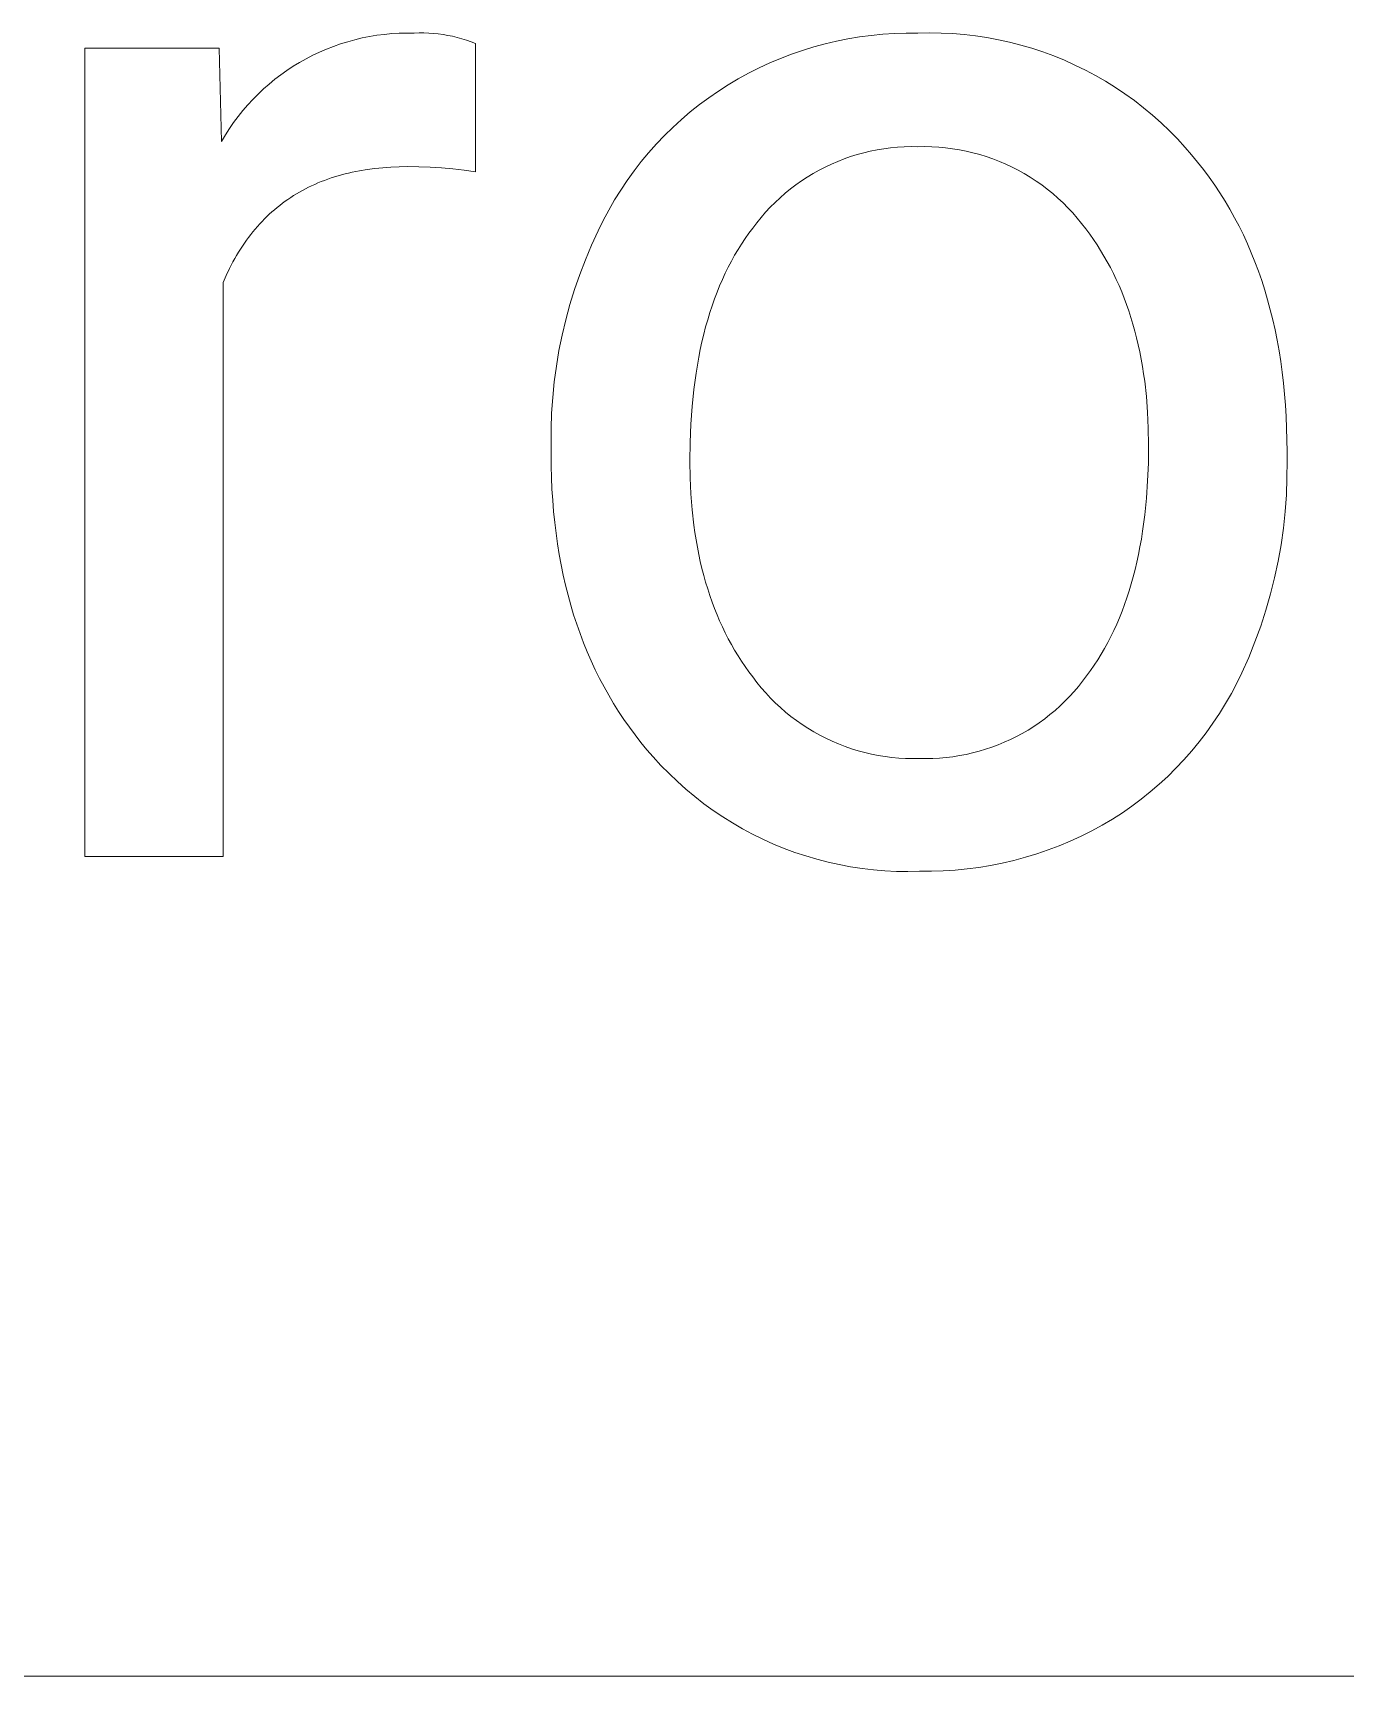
# Model space of a CAD drawing. Header units: millimetres. Extents: x 0 to 5466, y 0 to 3819.
# Drawn here: x 3783.3 to 3845.8, y 305.5 to 383.7 of the extents above; entities that cross this region are included whole.
import ezdxf

# ---------------------------------------------------------------- set-up
doc = ezdxf.new("R2010")
doc.units = ezdxf.units.MM
doc.header["$MEASUREMENT"] = 0
doc.layers.add('Domyślny', color=7, linetype='Continuous', true_color=0x000000)

msp = doc.modelspace()

# ---------------------------------------------------------------- linework, layer by layer
at = {"layer": 'Domyślny', "color": 18, "lineweight": 15, "true_color": 0x000000}
for p, q in [((3797.63, 383.064), (3797.966, 383.182)), ((3797.966, 383.182), (3798.306, 383.288)), ((3798.306, 383.288), (3798.65, 383.382)), ((3798.65, 383.382), (3798.997, 383.465)), ((3798.997, 383.465), (3799.347, 383.534)), ((3799.347, 383.534), (3799.698, 383.592)), ((3799.698, 383.592), (3800.052, 383.638)), ((3800.052, 383.638), (3800.407, 383.671)), ((3800.407, 383.671), (3800.763, 383.691)), ((3800.763, 383.691), (3801.119, 383.7)), ((3801.119, 383.7), (3801.476, 383.695)), ((3801.476, 383.695), (3801.704, 383.704)), ((3801.704, 383.704), (3801.933, 383.704)), ((3801.933, 383.704), (3802.162, 383.697)), ((3802.162, 383.697), (3802.391, 383.682)), ((3802.391, 383.682), (3802.619, 383.659)), ((3802.619, 383.659), (3802.846, 383.628)), ((3802.846, 383.628), (3803.072, 383.59)), ((3803.072, 383.59), (3803.296, 383.545)), ((3803.296, 383.545), (3803.519, 383.491)), ((3803.519, 383.491), (3803.739, 383.431)), ((3803.739, 383.431), (3803.958, 383.362)), ((3803.958, 383.362), (3804.174, 383.287)), ((3804.174, 383.287), (3804.388, 383.204)), ((3804.388, 383.204), (3804.388, 377.089)), ((3820.48, 383.038), (3821.019, 383.185)), ((3821.019, 383.185), (3821.561, 383.313)), ((3821.561, 383.313), (3822.108, 383.423)), ((3822.108, 383.423), (3822.658, 383.515)), ((3822.658, 383.515), (3823.211, 383.589)), ((3823.211, 383.589), (3823.766, 383.644)), ((3823.766, 383.644), (3824.323, 383.68)), ((3824.323, 383.68), (3824.88, 383.698)), ((3824.88, 383.698), (3825.438, 383.697)), ((3825.438, 383.697), (3825.988, 383.708)), ((3825.988, 383.708), (3826.538, 383.7)), ((3826.538, 383.7), (3827.087, 383.674)), ((3827.087, 383.674), (3827.635, 383.629)), ((3827.635, 383.629), (3828.181, 383.566)), ((3828.181, 383.566), (3828.725, 383.484)), ((3828.725, 383.484), (3829.265, 383.383)), ((3829.265, 383.383), (3829.802, 383.264)), ((3829.802, 383.264), (3830.335, 383.128)), ((3830.335, 383.128), (3830.862, 382.973)), ((3785.805, 344.528), (3785.805, 382.986)), ((3785.805, 382.986), (3792.193, 382.986)), ((3792.193, 382.986), (3792.303, 378.545)), ((3795.716, 382.118), (3796.02, 382.303)), ((3796.02, 382.303), (3796.331, 382.477)), ((3796.331, 382.477), (3796.648, 382.641)), ((3796.648, 382.641), (3796.97, 382.793)), ((3796.97, 382.793), (3797.298, 382.935)), ((3797.298, 382.935), (3797.63, 383.064)), ((3818.385, 382.275), (3818.899, 382.492)), ((3818.899, 382.492), (3819.42, 382.692)), ((3819.42, 382.692), (3819.947, 382.874)), ((3819.947, 382.874), (3820.48, 383.038)), ((3830.862, 382.973), (3831.384, 382.8)), ((3831.384, 382.8), (3831.9, 382.61)), ((3831.9, 382.61), (3832.409, 382.402)), ((3832.409, 382.402), (3832.911, 382.177)), ((3794.844, 381.5), (3795.127, 381.716)), ((3795.127, 381.716), (3795.418, 381.922)), ((3795.418, 381.922), (3795.716, 382.118)), ((3816.411, 381.24), (3816.891, 381.523)), ((3816.891, 381.523), (3817.381, 381.791)), ((3817.381, 381.791), (3817.879, 382.041)), ((3817.879, 382.041), (3818.385, 382.275)), ((3832.911, 382.177), (3833.405, 381.936)), ((3833.405, 381.936), (3833.89, 381.678)), ((3833.89, 381.678), (3834.367, 381.403)), ((3793.79, 380.541), (3794.041, 380.794)), ((3794.041, 380.794), (3794.3, 381.039)), ((3794.3, 381.039), (3794.568, 381.274)), ((3794.568, 381.274), (3794.844, 381.5)), ((3815.486, 380.625), (3815.943, 380.941)), ((3815.943, 380.941), (3816.411, 381.24)), ((3834.367, 381.403), (3834.833, 381.112)), ((3834.833, 381.112), (3835.29, 380.806)), ((3835.29, 380.806), (3835.736, 380.484)), ((3793.093, 379.73), (3793.316, 380.008)), ((3793.316, 380.008), (3793.548, 380.279)), ((3793.548, 380.279), (3793.79, 380.541)), ((3814.184, 379.588), (3814.606, 379.948)), ((3814.606, 379.948), (3815.04, 380.294)), ((3815.04, 380.294), (3815.486, 380.625)), ((3835.736, 380.484), (3836.171, 380.148)), ((3836.171, 380.148), (3836.594, 379.797)), ((3792.677, 379.151), (3792.88, 379.444)), ((3792.88, 379.444), (3793.093, 379.73)), ((3813.377, 378.824), (3813.774, 379.213)), ((3813.774, 379.213), (3814.184, 379.588)), ((3836.594, 379.797), (3837.005, 379.432)), ((3837.005, 379.432), (3837.403, 379.053)), ((3792.303, 378.545), (3792.485, 378.851)), ((3792.485, 378.851), (3792.677, 379.151)), ((3812.625, 378.008), (3812.994, 378.422)), ((3812.994, 378.422), (3813.377, 378.824)), ((3837.403, 379.053), (3837.788, 378.66)), ((3837.788, 378.66), (3838.16, 378.255)), ((3812.27, 377.581), (3812.625, 378.008)), ((3821.925, 377.711), (3821.621, 377.593)), ((3822.232, 377.819), (3821.925, 377.711)), ((3822.543, 377.916), (3822.232, 377.819)), ((3822.857, 378.002), (3822.543, 377.916)), ((3823.174, 378.077), (3822.857, 378.002)), ((3823.493, 378.141), (3823.174, 378.077)), ((3823.815, 378.194), (3823.493, 378.141)), ((3824.138, 378.236), (3823.815, 378.194)), ((3824.462, 378.267), (3824.138, 378.236)), ((3824.787, 378.286), (3824.462, 378.267)), ((3825.112, 378.295), (3824.787, 378.286)), ((3825.438, 378.292), (3825.112, 378.295)), ((3825.769, 378.296), (3825.438, 378.292)), ((3826.099, 378.288), (3825.769, 378.296)), ((3826.429, 378.269), (3826.099, 378.288)), ((3826.758, 378.238), (3826.429, 378.269)), ((3827.086, 378.197), (3826.758, 378.238)), ((3827.412, 378.144), (3827.086, 378.197)), ((3827.736, 378.079), (3827.412, 378.144)), ((3828.058, 378.004), (3827.736, 378.079)), ((3828.377, 377.917), (3828.058, 378.004)), ((3828.693, 377.82), (3828.377, 377.917)), ((3829.005, 377.711), (3828.693, 377.82)), ((3829.313, 377.592), (3829.005, 377.711)), ((3838.16, 378.255), (3838.459, 377.912)), ((3838.459, 377.912), (3838.748, 377.562)), ((3797.684, 376.857), (3797.522, 376.805)), ((3797.848, 376.907), (3797.684, 376.857)), ((3798.014, 376.954), (3797.848, 376.907)), ((3798.183, 376.999), (3798.014, 376.954)), ((3798.353, 377.041), (3798.183, 376.999)), ((3798.525, 377.08), (3798.353, 377.041)), ((3798.876, 377.15), (3798.525, 377.08)), ((3799.235, 377.209), (3798.876, 377.15)), ((3799.601, 377.257), (3799.235, 377.209)), ((3799.976, 377.295), (3799.601, 377.257)), ((3800.359, 377.322), (3799.976, 377.295)), ((3800.749, 377.338), (3800.359, 377.322)), ((3801.148, 377.343), (3800.749, 377.338)), ((3801.69, 377.342), (3801.148, 377.343)), ((3802.232, 377.324), (3801.69, 377.342)), ((3802.774, 377.289), (3802.232, 377.324)), ((3803.314, 377.239), (3802.774, 377.289)), ((3803.852, 377.172), (3803.314, 377.239)), ((3804.388, 377.089), (3803.852, 377.172)), ((3811.606, 376.691), (3811.93, 377.142)), ((3811.93, 377.142), (3812.27, 377.581)), ((3820.175, 376.848), (3819.903, 376.67)), ((3820.454, 377.017), (3820.175, 376.848)), ((3820.738, 377.176), (3820.454, 377.017)), ((3821.028, 377.325), (3820.738, 377.176)), ((3821.322, 377.464), (3821.028, 377.325)), ((3821.621, 377.593), (3821.322, 377.464)), ((3829.617, 377.462), (3829.313, 377.592)), ((3829.916, 377.322), (3829.617, 377.462)), ((3830.211, 377.171), (3829.916, 377.322)), ((3830.5, 377.011), (3830.211, 377.171)), ((3830.783, 376.84), (3830.5, 377.011)), ((3831.06, 376.66), (3830.783, 376.84)), ((3838.748, 377.562), (3839.028, 377.205)), ((3839.028, 377.205), (3839.298, 376.841)), ((3839.298, 376.841), (3839.559, 376.47)), ((3795.869, 376.05), (3795.731, 375.965)), ((3796.009, 376.132), (3795.869, 376.05)), ((3796.152, 376.211), (3796.009, 376.132)), ((3796.296, 376.288), (3796.152, 376.211)), ((3796.442, 376.362), (3796.296, 376.288)), ((3796.59, 376.433), (3796.442, 376.362)), ((3796.74, 376.502), (3796.59, 376.433)), ((3796.893, 376.568), (3796.74, 376.502)), ((3797.047, 376.631), (3796.893, 376.568)), ((3797.203, 376.692), (3797.047, 376.631)), ((3797.361, 376.75), (3797.203, 376.692)), ((3797.522, 376.805), (3797.361, 376.75)), ((3811.003, 375.758), (3811.297, 376.23)), ((3811.297, 376.23), (3811.606, 376.691)), ((3819.124, 376.08), (3818.879, 375.866)), ((3819.377, 376.286), (3819.124, 376.08)), ((3819.637, 376.483), (3819.377, 376.286)), ((3819.903, 376.67), (3819.637, 376.483)), ((3831.33, 376.471), (3831.06, 376.66)), ((3831.594, 376.272), (3831.33, 376.471)), ((3831.851, 376.064), (3831.594, 376.272)), ((3832.101, 375.847), (3831.851, 376.064)), ((3839.559, 376.47), (3839.81, 376.091)), ((3839.81, 376.091), (3840.051, 375.706)), ((3794.82, 375.296), (3794.698, 375.189)), ((3794.945, 375.399), (3794.82, 375.296)), ((3795.071, 375.5), (3794.945, 375.399)), ((3795.199, 375.599), (3795.071, 375.5)), ((3795.329, 375.694), (3795.199, 375.599)), ((3795.461, 375.787), (3795.329, 375.694)), ((3795.595, 375.877), (3795.461, 375.787)), ((3795.731, 375.965), (3795.595, 375.877)), ((3810.466, 374.787), (3810.726, 375.277)), ((3810.726, 375.277), (3811.003, 375.758)), ((3818.411, 375.413), (3818.19, 375.174)), ((3818.641, 375.644), (3818.411, 375.413)), ((3818.879, 375.866), (3818.641, 375.644)), ((3832.343, 375.622), (3832.101, 375.847)), ((3832.577, 375.389), (3832.343, 375.622)), ((3832.803, 375.147), (3832.577, 375.389)), ((3840.051, 375.706), (3840.283, 375.314)), ((3840.283, 375.314), (3840.506, 374.914)), ((3794.009, 374.495), (3793.901, 374.369)), ((3794.119, 374.617), (3794.009, 374.495)), ((3794.23, 374.737), (3794.119, 374.617)), ((3794.344, 374.854), (3794.23, 374.737)), ((3794.46, 374.968), (3794.344, 374.854)), ((3794.578, 375.08), (3794.46, 374.968)), ((3794.698, 375.189), (3794.578, 375.08)), ((3810.223, 374.288), (3810.466, 374.787)), ((3817.771, 374.675), (3817.576, 374.415)), ((3817.976, 374.928), (3817.771, 374.675)), ((3818.19, 375.174), (3817.976, 374.928)), ((3833.02, 374.898), (3832.803, 375.147)), ((3833.229, 374.642), (3833.02, 374.898)), ((3833.428, 374.379), (3833.229, 374.642)), ((3840.506, 374.914), (3840.719, 374.508)), ((3840.719, 374.508), (3840.922, 374.094)), ((3793.391, 373.703), (3793.296, 373.562)), ((3793.489, 373.842), (3793.391, 373.703)), ((3793.589, 373.978), (3793.489, 373.842)), ((3793.691, 374.111), (3793.589, 373.978)), ((3793.795, 374.241), (3793.691, 374.111)), ((3793.901, 374.369), (3793.795, 374.241)), ((3809.908, 373.606), (3810.223, 374.288)), ((3817.215, 373.921), (3817.044, 373.663)), ((3817.393, 374.171), (3817.215, 373.921)), ((3817.576, 374.415), (3817.393, 374.171)), ((3833.613, 374.131), (3833.428, 374.379)), ((3833.792, 373.878), (3833.613, 374.131)), ((3833.964, 373.62), (3833.792, 373.878)), ((3840.922, 374.094), (3841.116, 373.674)), ((3792.933, 372.969), (3792.847, 372.814)), ((3793.02, 373.121), (3792.933, 372.969)), ((3793.11, 373.271), (3793.02, 373.121)), ((3793.202, 373.417), (3793.11, 373.271)), ((3793.296, 373.562), (3793.202, 373.417)), ((3809.347, 372.213), (3809.616, 372.914)), ((3809.616, 372.914), (3809.908, 373.606)), ((3816.718, 373.129), (3816.563, 372.852)), ((3816.878, 373.4), (3816.718, 373.129)), ((3817.044, 373.663), (3816.878, 373.4)), ((3834.131, 373.358), (3833.964, 373.62)), ((3834.292, 373.091), (3834.131, 373.358)), ((3834.447, 372.82), (3834.292, 373.091)), ((3841.116, 373.674), (3841.3, 373.246)), ((3841.3, 373.246), (3841.475, 372.812)), ((3792.525, 372.168), (3792.375, 371.829)), ((3792.682, 372.497), (3792.525, 372.168)), ((3792.847, 372.814), (3792.682, 372.497)), ((3809.102, 371.504), (3809.347, 372.213)), ((3816.272, 372.279), (3816.135, 371.982)), ((3816.415, 372.569), (3816.272, 372.279)), ((3816.563, 372.852), (3816.415, 372.569)), ((3834.596, 372.544), (3834.447, 372.82)), ((3834.739, 372.263), (3834.596, 372.544)), ((3834.876, 371.977), (3834.739, 372.263)), ((3841.475, 372.812), (3841.64, 372.37)), ((3841.64, 372.37), (3841.796, 371.922)), ((3792.375, 371.829), (3792.375, 344.528)), ((3808.88, 370.786), (3809.102, 371.504)), ((3815.879, 371.369), (3815.759, 371.052)), ((3816.004, 371.679), (3815.879, 371.369)), ((3816.135, 371.982), (3816.004, 371.679)), ((3835.008, 371.687), (3834.876, 371.977)), ((3835.133, 371.392), (3835.008, 371.687)), ((3835.252, 371.092), (3835.133, 371.392)), ((3841.796, 371.922), (3841.942, 371.466)), ((3841.942, 371.466), (3842.079, 371.003)), ((3808.682, 370.062), (3808.88, 370.786)), ((3815.646, 370.729), (3815.538, 370.399)), ((3815.759, 371.052), (3815.646, 370.729)), ((3835.366, 370.788), (3835.252, 371.092)), ((3835.474, 370.479), (3835.366, 370.788)), ((3842.079, 371.003), (3842.206, 370.533)), ((3808.509, 369.331), (3808.682, 370.062)), ((3815.436, 370.062), (3815.339, 369.719)), ((3815.538, 370.399), (3815.436, 370.062)), ((3835.575, 370.165), (3835.474, 370.479)), ((3835.671, 369.847), (3835.575, 370.165)), ((3835.761, 369.524), (3835.671, 369.847)), ((3842.206, 370.533), (3842.324, 370.057)), ((3842.324, 370.057), (3842.432, 369.573)), ((3808.36, 368.596), (3808.509, 369.331)), ((3815.164, 369.013), (3815.085, 368.65)), ((3815.249, 369.37), (3815.164, 369.013)), ((3815.339, 369.719), (3815.249, 369.37)), ((3835.846, 369.196), (3835.761, 369.524)), ((3835.924, 368.863), (3835.846, 369.196)), ((3842.432, 369.573), (3842.531, 369.082)), ((3842.531, 369.082), (3842.621, 368.584)), ((3808.235, 367.855), (3808.36, 368.596)), ((3815.012, 368.281), (3814.945, 367.905)), ((3815.085, 368.65), (3815.012, 368.281)), ((3835.996, 368.526), (3835.924, 368.863)), ((3836.063, 368.184), (3835.996, 368.526)), ((3842.621, 368.584), (3842.701, 368.079)), ((3808.135, 367.111), (3808.235, 367.855)), ((3814.883, 367.522), (3814.778, 366.737)), ((3814.945, 367.905), (3814.883, 367.522)), ((3836.124, 367.838), (3836.063, 368.184)), ((3836.179, 367.486), (3836.124, 367.838)), ((3836.228, 367.13), (3836.179, 367.486)), ((3842.701, 368.079), (3842.771, 367.567)), ((3842.771, 367.567), (3842.832, 367.048)), ((3808.06, 366.364), (3808.135, 367.111)), ((3814.778, 366.737), (3814.696, 365.925)), ((3836.309, 366.404), (3836.228, 367.13)), ((3842.832, 367.048), (3842.884, 366.522)), ((3808.01, 365.615), (3808.06, 366.364)), ((3814.696, 365.925), (3814.638, 365.087)), ((3836.367, 365.66), (3836.309, 366.404)), ((3842.884, 366.522), (3842.926, 365.989)), ((3842.926, 365.989), (3842.959, 365.449)), ((3807.984, 364.864), (3808.01, 365.615)), ((3836.401, 364.896), (3836.367, 365.66)), ((3842.959, 365.449), (3842.983, 364.902)), ((3807.984, 364.114), (3807.984, 364.864)), ((3814.638, 365.087), (3814.602, 364.222)), ((3836.413, 364.114), (3836.401, 364.896)), ((3842.983, 364.902), (3843.001, 363.786)), ((3807.984, 363.659), (3807.984, 364.114)), ((3807.989, 363.101), (3807.984, 363.659)), ((3814.602, 364.222), (3814.591, 363.331)), ((3836.402, 363.242), (3836.413, 364.114)), ((3843.001, 363.786), (3843.001, 363.331)), ((3808.003, 362.55), (3807.989, 363.101)), ((3814.591, 363.331), (3814.602, 362.542)), ((3836.368, 362.395), (3836.402, 363.242)), ((3843.001, 363.331), (3842.999, 362.533)), ((3808.027, 362.006), (3808.003, 362.55)), ((3808.061, 361.469), (3808.027, 362.006)), ((3814.602, 362.542), (3814.638, 361.773)), ((3836.311, 361.573), (3836.368, 362.395)), ((3842.999, 362.533), (3842.97, 361.735)), ((3808.104, 360.94), (3808.061, 361.469)), ((3814.638, 361.773), (3814.696, 361.024)), ((3836.231, 360.776), (3836.311, 361.573)), ((3842.97, 361.735), (3842.912, 360.939)), ((3808.156, 360.417), (3808.104, 360.94)), ((3808.219, 359.901), (3808.156, 360.417)), ((3814.696, 361.024), (3814.778, 360.294)), ((3836.129, 360.003), (3836.231, 360.776)), ((3842.912, 360.939), (3842.828, 360.145)), ((3808.29, 359.392), (3808.219, 359.901)), ((3814.778, 360.294), (3814.828, 359.936)), ((3814.828, 359.936), (3814.883, 359.584)), ((3836.003, 359.255), (3836.069, 359.626)), ((3836.069, 359.626), (3836.129, 360.003)), ((3842.828, 360.145), (3842.715, 359.354)), ((3808.372, 358.891), (3808.29, 359.392)), ((3808.462, 358.396), (3808.372, 358.891)), ((3814.883, 359.584), (3814.945, 359.236)), ((3814.945, 359.236), (3815.012, 358.893)), ((3815.012, 358.893), (3815.085, 358.555)), ((3835.854, 358.531), (3835.932, 358.89)), ((3835.932, 358.89), (3836.003, 359.255)), ((3842.715, 359.354), (3842.576, 358.568)), ((3808.562, 357.908), (3808.462, 358.396)), ((3815.085, 358.555), (3815.164, 358.222)), ((3815.164, 358.222), (3815.249, 357.894)), ((3835.683, 357.832), (3835.771, 358.179)), ((3835.771, 358.179), (3835.854, 358.531)), ((3842.576, 358.568), (3842.409, 357.788)), ((3808.672, 357.427), (3808.562, 357.908)), ((3808.791, 356.953), (3808.672, 357.427)), ((3815.249, 357.894), (3815.339, 357.571)), ((3815.339, 357.571), (3815.436, 357.252)), ((3835.488, 357.158), (3835.588, 357.492)), ((3835.588, 357.492), (3835.683, 357.832)), ((3842.409, 357.788), (3842.216, 357.013)), ((3808.92, 356.486), (3808.791, 356.953)), ((3815.436, 357.252), (3815.538, 356.939)), ((3815.538, 356.939), (3815.646, 356.63)), ((3815.646, 356.63), (3815.759, 356.327)), ((3835.151, 356.192), (3835.269, 356.508)), ((3835.269, 356.508), (3835.381, 356.83)), ((3835.381, 356.83), (3835.488, 357.158)), ((3842.216, 357.013), (3841.996, 356.246)), ((3809.058, 356.026), (3808.92, 356.486)), ((3809.206, 355.573), (3809.058, 356.026)), ((3815.759, 356.327), (3815.879, 356.028)), ((3815.879, 356.028), (3816.004, 355.734)), ((3816.004, 355.734), (3816.135, 355.445)), ((3834.898, 355.579), (3835.027, 355.882)), ((3835.027, 355.882), (3835.151, 356.192)), ((3841.996, 356.246), (3841.749, 355.487)), ((3809.363, 355.127), (3809.206, 355.573)), ((3809.529, 354.688), (3809.363, 355.127)), ((3816.135, 355.445), (3816.272, 355.161)), ((3816.272, 355.161), (3816.415, 354.882)), ((3834.473, 354.704), (3834.621, 354.99)), ((3834.621, 354.99), (3834.762, 355.281)), ((3834.762, 355.281), (3834.898, 355.579)), ((3841.749, 355.487), (3841.476, 354.736)), ((3809.705, 354.255), (3809.529, 354.688)), ((3809.89, 353.83), (3809.705, 354.255)), ((3816.415, 354.882), (3816.563, 354.608)), ((3816.563, 354.608), (3816.718, 354.339)), ((3816.718, 354.339), (3816.878, 354.074)), ((3833.996, 353.885), (3834.161, 354.152)), ((3834.161, 354.152), (3834.32, 354.425)), ((3834.32, 354.425), (3834.473, 354.704)), ((3841.476, 354.736), (3841.178, 353.996)), ((3810.085, 353.412), (3809.89, 353.83)), ((3810.289, 353), (3810.085, 353.412)), ((3816.878, 354.074), (3817.044, 353.815)), ((3817.044, 353.815), (3817.215, 353.56)), ((3817.215, 353.56), (3817.393, 353.311)), ((3833.464, 353.121), (3833.647, 353.369)), ((3833.647, 353.369), (3833.825, 353.624)), ((3833.825, 353.624), (3833.996, 353.885)), ((3841.178, 353.996), (3840.854, 353.266)), ((3810.502, 352.595), (3810.289, 353)), ((3810.725, 352.198), (3810.502, 352.595)), ((3817.393, 353.311), (3817.576, 353.066)), ((3817.576, 353.066), (3817.774, 352.805)), ((3817.774, 352.805), (3817.981, 352.55)), ((3832.87, 352.373), (3833.077, 352.615)), ((3833.077, 352.615), (3833.275, 352.865)), ((3833.275, 352.865), (3833.464, 353.121)), ((3840.611, 352.768), (3840.352, 352.277)), ((3840.854, 353.266), (3840.611, 352.768)), ((3810.957, 351.807), (3810.725, 352.198)), ((3811.199, 351.423), (3810.957, 351.807)), ((3817.981, 352.55), (3818.197, 352.303)), ((3818.197, 352.303), (3818.421, 352.063)), ((3818.421, 352.063), (3818.654, 351.832)), ((3818.654, 351.832), (3818.894, 351.608)), ((3832.203, 351.689), (3832.433, 351.91)), ((3832.433, 351.91), (3832.655, 352.138)), ((3832.655, 352.138), (3832.87, 352.373)), ((3840.352, 352.277), (3840.077, 351.796)), ((3811.45, 351.045), (3811.199, 351.423)), ((3811.71, 350.675), (3811.45, 351.045)), ((3818.894, 351.608), (3819.142, 351.393)), ((3819.142, 351.393), (3819.397, 351.187)), ((3819.397, 351.187), (3819.659, 350.99)), ((3831.212, 350.89), (3831.47, 351.077)), ((3831.47, 351.077), (3831.721, 351.273)), ((3831.721, 351.273), (3831.965, 351.477)), ((3831.965, 351.477), (3832.203, 351.689)), ((3839.785, 351.325), (3839.478, 350.863)), ((3840.077, 351.796), (3839.785, 351.325)), ((3811.979, 350.312), (3811.71, 350.675)), ((3812.258, 349.955), (3811.979, 350.312)), ((3819.659, 350.99), (3819.928, 350.802)), ((3819.928, 350.802), (3820.203, 350.623)), ((3820.203, 350.623), (3820.484, 350.454)), ((3820.484, 350.454), (3820.771, 350.295)), ((3820.771, 350.295), (3821.064, 350.146)), ((3830.122, 350.231), (3830.403, 350.382)), ((3830.403, 350.382), (3830.678, 350.542)), ((3830.678, 350.542), (3830.948, 350.711)), ((3830.948, 350.711), (3831.212, 350.89)), ((3839.155, 350.412), (3838.817, 349.973)), ((3839.478, 350.863), (3839.155, 350.412)), ((3812.546, 349.605), (3812.258, 349.955)), ((3812.844, 349.262), (3812.546, 349.605)), ((3821.064, 350.146), (3821.361, 350.007)), ((3821.361, 350.007), (3821.663, 349.879)), ((3821.663, 349.879), (3821.969, 349.761)), ((3821.969, 349.761), (3822.279, 349.653)), ((3822.279, 349.653), (3822.593, 349.557)), ((3822.593, 349.557), (3822.909, 349.471)), ((3822.909, 349.471), (3823.229, 349.397)), ((3828.038, 349.452), (3828.346, 349.533)), ((3828.346, 349.533), (3828.652, 349.624)), ((3828.652, 349.624), (3828.954, 349.725)), ((3828.954, 349.725), (3829.252, 349.837)), ((3829.252, 349.837), (3829.546, 349.958)), ((3829.546, 349.958), (3829.837, 350.09)), ((3829.837, 350.09), (3830.122, 350.231)), ((3838.464, 349.545), (3838.098, 349.129)), ((3838.817, 349.973), (3838.464, 349.545)), ((3813.213, 348.858), (3812.844, 349.262)), ((3813.596, 348.466), (3813.213, 348.858)), ((3823.229, 349.397), (3823.551, 349.333)), ((3823.551, 349.333), (3823.875, 349.281)), ((3823.875, 349.281), (3824.2, 349.24)), ((3824.2, 349.24), (3824.527, 349.21)), ((3824.527, 349.21), (3824.855, 349.192)), ((3824.855, 349.192), (3825.183, 349.185)), ((3825.183, 349.185), (3825.511, 349.189)), ((3825.511, 349.189), (3825.829, 349.185)), ((3825.829, 349.185), (3826.148, 349.191)), ((3826.148, 349.191), (3826.466, 349.208)), ((3826.466, 349.208), (3826.783, 349.235)), ((3826.783, 349.235), (3827.1, 349.273)), ((3827.1, 349.273), (3827.414, 349.322)), ((3827.414, 349.322), (3827.727, 349.382)), ((3827.727, 349.382), (3828.038, 349.452)), ((3837.717, 348.726), (3837.323, 348.336)), ((3838.098, 349.129), (3837.717, 348.726)), ((3813.992, 348.087), (3813.596, 348.466)), ((3814.401, 347.722), (3813.992, 348.087)), ((3836.916, 347.96), (3836.496, 347.597)), ((3837.323, 348.336), (3836.916, 347.96)), ((3814.822, 347.372), (3814.401, 347.722)), ((3815.254, 347.035), (3814.822, 347.372)), ((3836.064, 347.249), (3835.621, 346.916)), ((3836.496, 347.597), (3836.064, 347.249)), ((3815.698, 346.714), (3815.254, 347.035)), ((3816.153, 346.408), (3815.698, 346.714)), ((3816.617, 346.118), (3816.153, 346.408)), ((3835.167, 346.598), (3834.702, 346.296)), ((3835.621, 346.916), (3835.167, 346.598)), ((3817.091, 345.843), (3816.617, 346.118)), ((3817.575, 345.585), (3817.091, 345.843)), ((3818.066, 345.343), (3817.575, 345.585)), ((3833.712, 345.741), (3833.204, 345.489)), ((3834.212, 346.01), (3833.712, 345.741)), ((3834.702, 346.296), (3834.212, 346.01)), ((3818.566, 345.118), (3818.066, 345.343)), ((3819.073, 344.911), (3818.566, 345.118)), ((3819.587, 344.72), (3819.073, 344.911)), ((3831.634, 344.834), (3831.097, 344.651)), ((3832.164, 345.035), (3831.634, 344.834)), ((3832.688, 345.253), (3832.164, 345.035)), ((3833.204, 345.489), (3832.688, 345.253)), ((3792.375, 344.528), (3785.805, 344.528)), ((3820.107, 344.548), (3819.587, 344.72)), ((3820.632, 344.393), (3820.107, 344.548)), ((3821.163, 344.256), (3820.632, 344.393)), ((3821.698, 344.137), (3821.163, 344.256)), ((3822.236, 344.036), (3821.698, 344.137)), ((3822.778, 343.954), (3822.236, 344.036)), ((3828.338, 344.005), (3827.776, 343.931)), ((3828.898, 344.097), (3828.338, 344.005)), ((3829.454, 344.208), (3828.898, 344.097)), ((3830.007, 344.338), (3829.454, 344.208)), ((3830.554, 344.485), (3830.007, 344.338)), ((3831.097, 344.651), (3830.554, 344.485)), ((3823.322, 343.89), (3822.778, 343.954)), ((3823.868, 343.845), (3823.322, 343.89)), ((3824.415, 343.818), (3823.868, 343.845)), ((3824.963, 343.81), (3824.415, 343.818)), ((3825.511, 343.82), (3824.963, 343.81)), ((3826.078, 343.82), (3825.511, 343.82)), ((3826.645, 343.838), (3826.078, 343.82)), ((3827.211, 343.875), (3826.645, 343.838)), ((3827.776, 343.931), (3827.211, 343.875)), ((3400.106, 305.53), (5465.587, 305.53))]:
    msp.add_line(p, q, dxfattribs=at)

doc.saveas('drawing.dxf')
